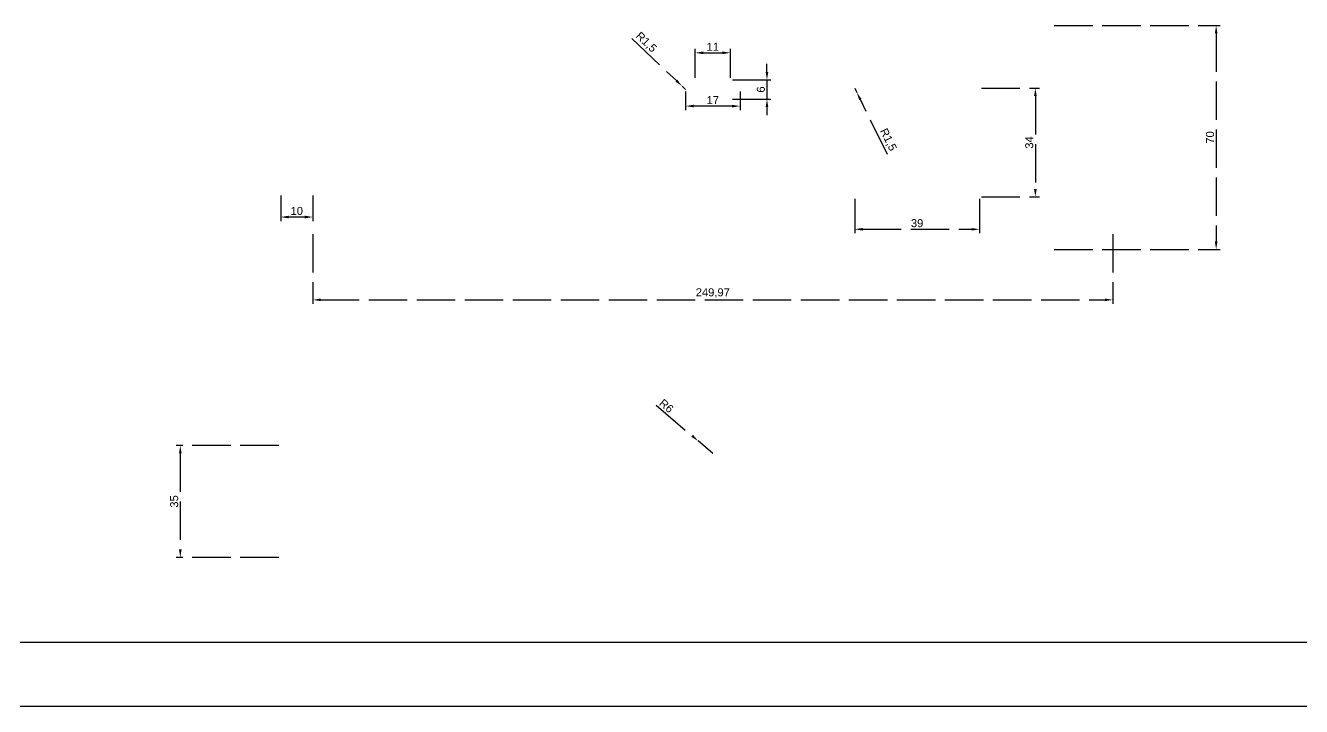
# Model space of a CAD drawing. Header units: millimetres. Extents: x 155 to 1344, y 107 to 948.
# Drawn here: x 620.4 to 1019, y 106.8 to 319.7 of the extents above; entities that cross this region are included whole.
import ezdxf

# ---------------------------------------------------------------- set-up
doc = ezdxf.new("R2010")
doc.units = ezdxf.units.MM
doc.linetypes.add('ACAD_ISO02W100', pattern=[15, 12, -3])
doc.layers.add('AuxiliaryLayer', color=170, linetype='ACAD_ISO02W100')
doc.layers.add('WorkingLayer', color=7, linetype='Continuous')
doc.styles.get("Standard").update_dxf_attribs({"font": 'arial.ttf'})
doc.dimstyles.new('ISO-25', dxfattribs={"dimtxt": 2.5, "dimasz": 2.5, "dimexe": 1.25, "dimexo": 0.625, "dimtad": 1, "dimtxsty": 'Standard', "dimcen": 2.5, "dimadec": 0, "dimazin": 0, "dimtfac": 1, "dimtmove": 0, "dimatfit": 3, "dimfxl": 1, "dimarcsym": 0})

# ---------------------------------------------------------------- blocks, each defined once
blk = doc.blocks.new('*D90')
at = {"layer": 'AuxiliaryLayer', "color": 0, "lineweight": -2, "transparency": 16777216}
for p, q in [((710.15, 254.46), (710.15, 232.66)), ((960.12, 254.46), (960.12, 232.66)), ((712.65, 233.91), (957.62, 233.91))]:
    blk.add_line(p, q, dxfattribs=at)
at = {"layer": 'AuxiliaryLayer', "color": 0, "transparency": 16777216}
for points in [[(712.65, 234.33), (712.65, 233.5), (710.15, 233.91)], [(957.62, 234.33), (957.62, 233.5), (960.12, 233.91)]]:
    blk.add_solid(points, dxfattribs=at)
at = {"layer": 'AuxiliaryLayer', "color": 0, "transparency": 16777216, "insert": (835.13, 236.04), "char_height": 2.5, "attachment_point": 5}
blk.add_mtext('249,97', dxfattribs=at)
blk = doc.blocks.new('*D66')
at = {"layer": 'AuxiliaryLayer', "color": 0, "lineweight": -2, "transparency": 16777216}
for p, q in [((829.62, 303.29), (829.62, 312.39)), ((832.12, 311.14), (838.12, 311.14)), ((840.62, 303.29), (840.62, 312.39))]:
    blk.add_line(p, q, dxfattribs=at)
at = {"layer": 'AuxiliaryLayer', "color": 0, "transparency": 16777216}
for points in [[(832.12, 311.56), (832.12, 310.72), (829.62, 311.14)], [(838.12, 311.56), (838.12, 310.72), (840.62, 311.14)]]:
    blk.add_solid(points, dxfattribs=at)
at = {"layer": 'AuxiliaryLayer', "color": 0, "transparency": 16777216, "insert": (835.12, 313.02), "char_height": 2.5, "attachment_point": 5}
blk.add_mtext('11', dxfattribs=at)
blk = doc.blocks.new('*D67')
at = {"layer": 'AuxiliaryLayer', "color": 0, "lineweight": -2, "transparency": 16777216}
for p, q in [((852.04, 305.17), (852.04, 307.67)), ((841.24, 302.67), (853.29, 302.67)), ((852.04, 302.67), (852.04, 296.67)), ((841.24, 296.67), (853.29, 296.67)), ((852.04, 294.17), (852.04, 291.67))]:
    blk.add_line(p, q, dxfattribs=at)
at = {"layer": 'AuxiliaryLayer', "color": 0, "transparency": 16777216}
for points in [[(851.63, 305.17), (852.46, 305.17), (852.04, 302.67)], [(851.63, 294.17), (852.46, 294.17), (852.04, 296.67)]]:
    blk.add_solid(points, dxfattribs=at)
at = {"layer": 'AuxiliaryLayer', "color": 0, "transparency": 16777216, "insert": (850.14, 299.67), "char_height": 2.5, "attachment_point": 5, "rotation": 90}
blk.add_mtext('6', dxfattribs=at)
blk = doc.blocks.new('*D68')
at = {"layer": 'AuxiliaryLayer', "color": 0, "lineweight": -2, "transparency": 16777216}
for p, q in [((809.78, 315.62), (823.73, 302.43)), ((826.63, 299.68), (825.54, 300.71))]:
    blk.add_line(p, q, dxfattribs=at)
at = {"layer": 'AuxiliaryLayer', "color": 0, "transparency": 16777216}
blk.add_solid([(824.01, 302.73), (823.44, 302.13), (825.54, 300.71)], dxfattribs=at)
at = {"layer": 'AuxiliaryLayer', "color": 0, "transparency": 16777216, "insert": (814.22, 314.34), "char_height": 2.5, "attachment_point": 5, "rotation": 316.6007}
blk.add_mtext('R1,5', dxfattribs=at)
blk = doc.blocks.new('*D69')
at = {"layer": 'AuxiliaryLayer', "color": 0, "lineweight": -2, "transparency": 16777216}
for p, q in [((826.63, 299.06), (826.63, 293.24)), ((843.63, 299.04), (843.63, 293.22)), ((841.13, 294.47), (829.13, 294.48))]:
    blk.add_line(p, q, dxfattribs=at)
at = {"layer": 'AuxiliaryLayer', "color": 0, "transparency": 16777216}
for points in [[(829.13, 294.9), (829.13, 294.07), (826.63, 294.49)], [(841.13, 294.89), (841.13, 294.05), (843.63, 294.47)]]:
    blk.add_solid(points, dxfattribs=at)
at = {"layer": 'AuxiliaryLayer', "color": 0, "transparency": 16777216, "insert": (835.13, 296.36), "char_height": 2.5, "attachment_point": 5, "rotation": 359.9458}
blk.add_mtext('17', dxfattribs=at)
blk = doc.blocks.new('*D91')
at = {"layer": 'AuxiliaryLayer', "color": 0, "lineweight": -2, "transparency": 16777216}
for p, q in [((941.79, 319.67), (993.61, 319.67)), ((992.36, 317.17), (992.36, 252.17)), ((941.79, 249.67), (993.61, 249.67))]:
    blk.add_line(p, q, dxfattribs=at)
at = {"layer": 'AuxiliaryLayer', "color": 0, "transparency": 16777216}
for points in [[(991.95, 317.17), (992.78, 317.17), (992.36, 319.67)], [(991.95, 252.17), (992.78, 252.17), (992.36, 249.67)]]:
    blk.add_solid(points, dxfattribs=at)
at = {"layer": 'AuxiliaryLayer', "color": 0, "transparency": 16777216, "insert": (990.46, 284.67), "char_height": 2.5, "attachment_point": 5, "rotation": 90}
blk.add_mtext('70', dxfattribs=at)
blk = doc.blocks.new('*D70')
at = {"layer": 'AuxiliaryLayer', "color": 0, "lineweight": -2, "transparency": 16777216}
for p, q in [((817.4, 201.01), (828.66, 191.42)), ((835.13, 185.91), (830.56, 189.8))]:
    blk.add_line(p, q, dxfattribs=at)
at = {"layer": 'AuxiliaryLayer', "color": 0, "transparency": 16777216}
blk.add_solid([(828.93, 191.73), (828.39, 191.1), (830.56, 189.8)], dxfattribs=at)
at = {"layer": 'AuxiliaryLayer', "color": 0, "transparency": 16777216, "insert": (820.64, 200.75), "char_height": 2.5, "attachment_point": 5, "rotation": 319.5753}
blk.add_mtext('R6', dxfattribs=at)
blk = doc.blocks.new('*D71')
at = {"layer": 'AuxiliaryLayer', "color": 0, "lineweight": -2, "transparency": 16777216}
for p, q in [((699.52, 188.41), (667.52, 188.41)), ((668.77, 185.91), (668.77, 155.91)), ((699.52, 153.41), (667.52, 153.41))]:
    blk.add_line(p, q, dxfattribs=at)
at = {"layer": 'AuxiliaryLayer', "color": 0, "transparency": 16777216}
for points in [[(668.35, 185.91), (669.19, 185.91), (668.77, 188.41)], [(668.35, 155.91), (669.19, 155.91), (668.77, 153.41)]]:
    blk.add_solid(points, dxfattribs=at)
at = {"layer": 'AuxiliaryLayer', "color": 0, "transparency": 16777216, "insert": (666.87, 170.91), "char_height": 2.5, "attachment_point": 5, "rotation": 90}
blk.add_mtext('35', dxfattribs=at)
blk = doc.blocks.new('*D72')
at = {"layer": 'AuxiliaryLayer', "color": 0, "lineweight": -2, "transparency": 16777216}
for p, q in [((879.44, 300.1), (880.1, 298.75)), ((889.72, 279.31), (881.21, 296.51))]:
    blk.add_line(p, q, dxfattribs=at)
at = {"layer": 'AuxiliaryLayer', "color": 0, "transparency": 16777216}
blk.add_solid([(881.58, 296.7), (880.84, 296.33), (880.1, 298.75)], dxfattribs=at)
at = {"layer": 'AuxiliaryLayer', "color": 0, "transparency": 16777216, "insert": (889.81, 283.93), "char_height": 2.5, "attachment_point": 5, "rotation": 296.3209}
blk.add_mtext('R1,5', dxfattribs=at)
blk = doc.blocks.new('*D73')
at = {"layer": 'AuxiliaryLayer', "color": 0, "lineweight": -2, "transparency": 16777216}
for p, q in [((879.44, 265.47), (879.44, 254.72)), ((918.44, 265.47), (918.44, 254.72)), ((881.94, 255.97), (915.94, 255.97))]:
    blk.add_line(p, q, dxfattribs=at)
at = {"layer": 'AuxiliaryLayer', "color": 0, "transparency": 16777216}
for points in [[(881.94, 256.39), (881.94, 255.55), (879.44, 255.97)], [(915.94, 256.39), (915.94, 255.55), (918.44, 255.97)]]:
    blk.add_solid(points, dxfattribs=at)
at = {"layer": 'AuxiliaryLayer', "color": 0, "transparency": 16777216, "insert": (898.94, 257.87), "char_height": 2.5, "attachment_point": 5}
blk.add_mtext('39', dxfattribs=at)
blk = doc.blocks.new('*D74')
at = {"layer": 'AuxiliaryLayer', "color": 0, "lineweight": -2, "transparency": 16777216}
for p, q in [((919.06, 300.1), (937.14, 300.1)), ((935.89, 297.6), (935.89, 268.6)), ((919.06, 266.1), (937.14, 266.1))]:
    blk.add_line(p, q, dxfattribs=at)
at = {"layer": 'AuxiliaryLayer', "color": 0, "transparency": 16777216}
for points in [[(935.47, 297.6), (936.31, 297.6), (935.89, 300.1)], [(935.47, 268.6), (936.31, 268.6), (935.89, 266.1)]]:
    blk.add_solid(points, dxfattribs=at)
at = {"layer": 'AuxiliaryLayer', "color": 0, "transparency": 16777216, "insert": (933.99, 283.1), "char_height": 2.5, "attachment_point": 5, "rotation": 90}
blk.add_mtext('34', dxfattribs=at)
blk = doc.blocks.new('*D75')
at = {"layer": 'AuxiliaryLayer', "color": 0, "lineweight": -2, "transparency": 16777216}
for p, q in [((700.15, 266.54), (700.15, 258.55)), ((710.15, 266.54), (710.15, 258.55)), ((707.65, 259.8), (702.65, 259.8))]:
    blk.add_line(p, q, dxfattribs=at)
at = {"layer": 'AuxiliaryLayer', "color": 0, "transparency": 16777216}
for points in [[(702.65, 260.22), (702.65, 259.38), (700.15, 259.8)], [(707.65, 260.22), (707.65, 259.38), (710.15, 259.8)]]:
    blk.add_solid(points, dxfattribs=at)
at = {"layer": 'AuxiliaryLayer', "color": 0, "transparency": 16777216, "insert": (705.15, 261.7), "char_height": 2.5, "attachment_point": 5}
blk.add_mtext('10', dxfattribs=at)

msp = doc.modelspace()

# ---------------------------------------------------------------- linework, layer by layer
at = {"layer": 'WorkingLayer', "color": 7, "linetype": 'ByBlock'}
for p, q in [((1324.416, 126.814), (175.416, 126.814)), ((1344.416, 106.814), (155.416, 106.814))]:
    msp.add_line(p, q, dxfattribs=at)

# ---------------------------------------------------------------- dimensions: what is measured, and where the dimension line sits
at = {"layer": 'AuxiliaryLayer'}
for p1, p2, distance, picture, middle in [((941.165, 319.668, -10), (941.165, 249.668, -10), 51.199, '*D91', (990.463, 284.668, -5)), ((829.618, 302.668, -10), (840.618, 302.668, -10), 8.472, '*D66', (835.118, 313.02, -5)), ((840.618, 302.668, -10), (840.618, 296.668, -10), 11.425, '*D67', (850.141, 299.668, -5)), ((843.632, 299.668, -10), (826.631, 299.684, -10), 5.199, '*D69', (835.129, 296.357, -5)), ((918.437, 300.098, -10), (918.437, 266.098, -10), 17.452, '*D74', (933.986, 283.098, -5)), ((879.437, 266.098, -10), (918.437, 266.098, -10), -10.129, '*D73', (898.937, 257.871, -5)), ((710.148, 255.088, -10), (960.116, 255.088, -10), -21.175, '*D90', (835.132, 236.04, -5)), ((700.148, 188.405, -12.5), (700.148, 153.405, -12.5), -31.378, '*D71', (666.867, 170.905, -5))]:
    dim = msp.add_aligned_dim(p1=p1, p2=p2, distance=distance, dimstyle='ISO-25', dxfattribs=at)
    dim.commit()
    dim.dimension.update_dxf_attribs({"geometry": picture, "text_midpoint": middle})
for center, mpoint, picture, middle in [((826.631, 299.684, -10), (825.541, 300.715, -10), '*D68', (812.762, 312.799, -5)), ((879.437, 300.098, -10), (880.102, 298.753, -10), '*D72', (887.9, 282.989, -5)), ((835.132, 185.905, -10), (830.565, 189.796, -10), '*D70', (819.409, 199.299, -5))]:
    dim = msp.add_radius_dim(center=center, mpoint=mpoint, dimstyle='ISO-25', dxfattribs=at)
    dim.commit()
    dim.dimension.update_dxf_attribs({"geometry": picture, "text_midpoint": middle, "dimtype": 164})
dim = msp.add_linear_dim(base=(700.148, 259.8, -5), p1=(710.148, 267.168, -12.5), p2=(700.148, 267.168, -12.5), dimstyle='ISO-25', dxfattribs=at)
dim.commit()
dim.dimension.update_dxf_attribs({"geometry": '*D75', "text_midpoint": (705.148, 261.702, -5)})

doc.saveas('drawing.dxf')
